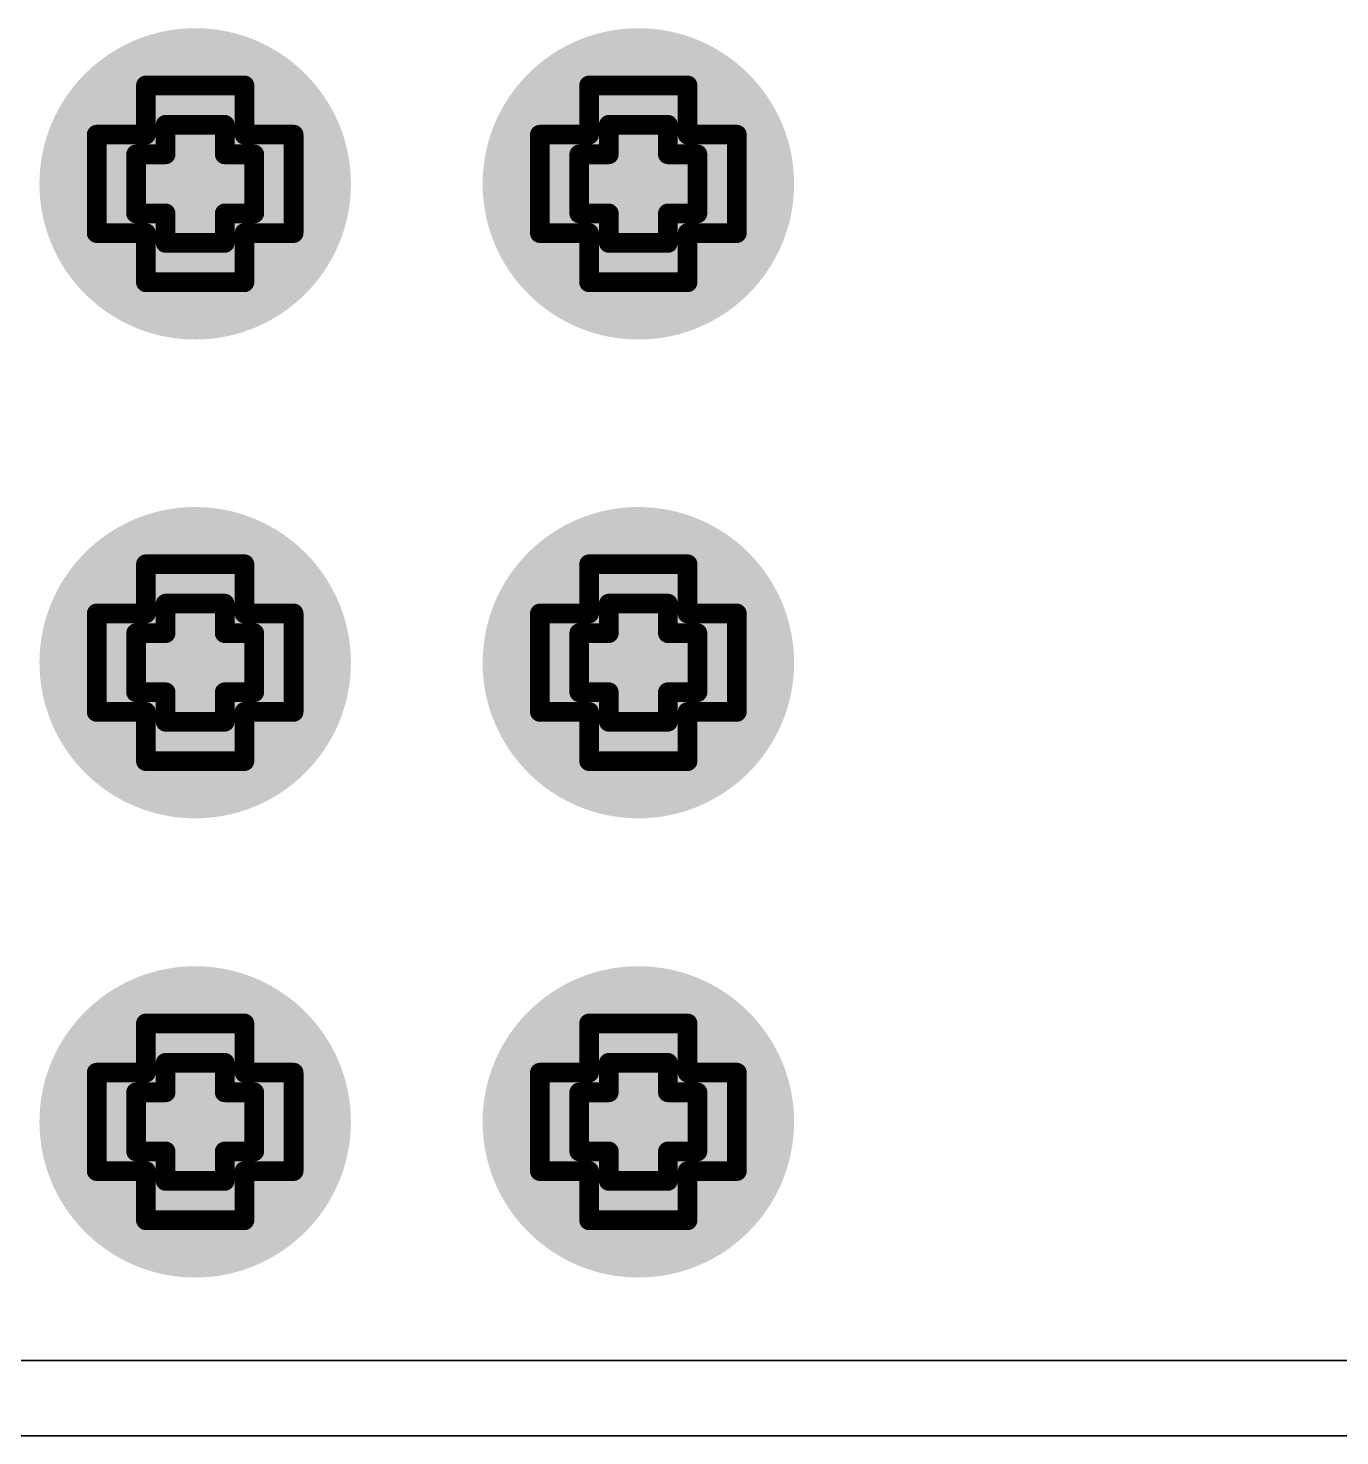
# Model space of a CAD drawing. Header units: inches. Extents: x -3 to 5259, y -3 to 5282.
# Drawn here: x 133.884 to 137.267, y 93.932 to 97.564 of the extents above; entities that cross this region are included whole.
import ezdxf

# ---------------------------------------------------------------- set-up
doc = ezdxf.new("R2010")
doc.units = ezdxf.units.IN
for name, color, linetype in [('Bottom Layer', 5, 'Continuous'), ('Bottom Solder', 6, 'Continuous'), ('Drill Drawing', 1, 'Continuous'), ('Layer 1', 16, 'Continuous'), ('Layer 2', 76, 'Continuous'), ('Top Layer', 1, 'Continuous'), ('Top Solder', 216, 'Continuous'), ('Via Holes', 16, 'Continuous')]:
    doc.layers.add(name, color=color, linetype=linetype)

msp = doc.modelspace()

# ---------------------------------------------------------------- hatches: boundary and pattern name
at = {"layer": 'Bottom Layer'}
h = msp.add_hatch(color=5, dxfattribs=at)
edge = h.paths.add_edge_path()
edge.add_arc((134.3152, 97.1621), 0.3, 0, 360)
h = msp.add_hatch(color=5, dxfattribs=at)
edge = h.paths.add_edge_path()
edge.add_arc((135.4582, 97.1621), 0.3, 0, 360)
h = msp.add_hatch(color=5, dxfattribs=at)
edge = h.paths.add_edge_path()
edge.add_arc((134.3152, 95.9267), 0.3, 0, 360)
h = msp.add_hatch(color=5, dxfattribs=at)
edge = h.paths.add_edge_path()
edge.add_arc((135.4582, 95.9267), 0.3, 0, 360)
h = msp.add_hatch(color=5, dxfattribs=at)
edge = h.paths.add_edge_path()
edge.add_arc((134.3152, 94.742), 0.3, 0, 360)
h = msp.add_hatch(color=5, dxfattribs=at)
edge = h.paths.add_edge_path()
edge.add_arc((135.4582, 94.742), 0.3, 0, 360)
at = {"layer": 'Bottom Solder'}
h = msp.add_hatch(color=6, dxfattribs=at)
edge = h.paths.add_edge_path()
edge.add_arc((134.3152, 97.1621), 0.4016, 0, 360)
h = msp.add_hatch(color=6, dxfattribs=at)
edge = h.paths.add_edge_path()
edge.add_arc((135.4582, 97.1621), 0.4016, 0, 360)
h = msp.add_hatch(color=6, dxfattribs=at)
edge = h.paths.add_edge_path()
edge.add_arc((134.3152, 95.9267), 0.4016, 0, 360)
h = msp.add_hatch(color=6, dxfattribs=at)
edge = h.paths.add_edge_path()
edge.add_arc((135.4582, 95.9267), 0.4016, 0, 360)
h = msp.add_hatch(color=6, dxfattribs=at)
edge = h.paths.add_edge_path()
edge.add_arc((134.3152, 94.742), 0.4016, 0, 360)
h = msp.add_hatch(color=6, dxfattribs=at)
edge = h.paths.add_edge_path()
edge.add_arc((135.4582, 94.742), 0.4016, 0, 360)
at = {"layer": 'Layer 1'}
h = msp.add_hatch(color=16, dxfattribs=at)
edge = h.paths.add_edge_path()
edge.add_arc((134.3152, 97.1621), 0.3, 0, 360)
h = msp.add_hatch(color=16, dxfattribs=at)
edge = h.paths.add_edge_path()
edge.add_arc((135.4582, 97.1621), 0.3, 0, 360)
h = msp.add_hatch(color=16, dxfattribs=at)
edge = h.paths.add_edge_path()
edge.add_arc((134.3152, 95.9267), 0.3, 0, 360)
h = msp.add_hatch(color=16, dxfattribs=at)
edge = h.paths.add_edge_path()
edge.add_arc((135.4582, 95.9267), 0.3, 0, 360)
h = msp.add_hatch(color=16, dxfattribs=at)
edge = h.paths.add_edge_path()
edge.add_arc((134.3152, 94.742), 0.3, 0, 360)
h = msp.add_hatch(color=16, dxfattribs=at)
edge = h.paths.add_edge_path()
edge.add_arc((135.4582, 94.742), 0.3, 0, 360)
at = {"layer": 'Layer 2'}
h = msp.add_hatch(color=76, dxfattribs=at)
edge = h.paths.add_edge_path()
edge.add_arc((134.3152, 97.1621), 0.3, 0, 360)
h = msp.add_hatch(color=76, dxfattribs=at)
edge = h.paths.add_edge_path()
edge.add_arc((135.4582, 97.1621), 0.3, 0, 360)
h = msp.add_hatch(color=76, dxfattribs=at)
edge = h.paths.add_edge_path()
edge.add_arc((134.3152, 95.9267), 0.3, 0, 360)
h = msp.add_hatch(color=76, dxfattribs=at)
edge = h.paths.add_edge_path()
edge.add_arc((135.4582, 95.9267), 0.3, 0, 360)
h = msp.add_hatch(color=76, dxfattribs=at)
edge = h.paths.add_edge_path()
edge.add_arc((134.3152, 94.742), 0.3, 0, 360)
h = msp.add_hatch(color=76, dxfattribs=at)
edge = h.paths.add_edge_path()
edge.add_arc((135.4582, 94.742), 0.3, 0, 360)
at = {"layer": 'Top Layer'}
h = msp.add_hatch(color=1, dxfattribs=at)
edge = h.paths.add_edge_path()
edge.add_arc((134.3152, 97.1621), 0.3, 0, 360)
h = msp.add_hatch(color=1, dxfattribs=at)
edge = h.paths.add_edge_path()
edge.add_arc((135.4582, 97.1621), 0.3, 0, 360)
h = msp.add_hatch(color=1, dxfattribs=at)
edge = h.paths.add_edge_path()
edge.add_arc((134.3152, 95.9267), 0.3, 0, 360)
h = msp.add_hatch(color=1, dxfattribs=at)
edge = h.paths.add_edge_path()
edge.add_arc((135.4582, 95.9267), 0.3, 0, 360)
h = msp.add_hatch(color=1, dxfattribs=at)
edge = h.paths.add_edge_path()
edge.add_arc((134.3152, 94.742), 0.3, 0, 360)
h = msp.add_hatch(color=1, dxfattribs=at)
edge = h.paths.add_edge_path()
edge.add_arc((135.4582, 94.742), 0.3, 0, 360)
at = {"layer": 'Top Solder'}
h = msp.add_hatch(color=216, dxfattribs=at)
edge = h.paths.add_edge_path()
edge.add_arc((134.3152, 97.1621), 0.4016, 0, 360)
h = msp.add_hatch(color=216, dxfattribs=at)
edge = h.paths.add_edge_path()
edge.add_arc((135.4582, 97.1621), 0.4016, 0, 360)
h = msp.add_hatch(color=216, dxfattribs=at)
edge = h.paths.add_edge_path()
edge.add_arc((134.3152, 95.9267), 0.4016, 0, 360)
h = msp.add_hatch(color=216, dxfattribs=at)
edge = h.paths.add_edge_path()
edge.add_arc((135.4582, 95.9267), 0.4016, 0, 360)
h = msp.add_hatch(color=216, dxfattribs=at)
edge = h.paths.add_edge_path()
edge.add_arc((134.3152, 94.742), 0.4016, 0, 360)
h = msp.add_hatch(color=216, dxfattribs=at)
edge = h.paths.add_edge_path()
edge.add_arc((135.4582, 94.742), 0.4016, 0, 360)
at = {"layer": 'Via Holes'}
h = msp.add_hatch(color=7, dxfattribs=at)
edge = h.paths.add_edge_path()
edge.add_arc((134.3152, 97.1621), 0.15, 0, 360)
h = msp.add_hatch(color=7, dxfattribs=at)
edge = h.paths.add_edge_path()
edge.add_arc((135.4582, 97.1621), 0.15, 0, 360)
h = msp.add_hatch(color=7, dxfattribs=at)
edge = h.paths.add_edge_path()
edge.add_arc((134.3152, 95.9267), 0.15, 0, 360)
h = msp.add_hatch(color=7, dxfattribs=at)
edge = h.paths.add_edge_path()
edge.add_arc((135.4582, 95.9267), 0.15, 0, 360)
h = msp.add_hatch(color=7, dxfattribs=at)
edge = h.paths.add_edge_path()
edge.add_arc((134.3152, 94.742), 0.15, 0, 360)
h = msp.add_hatch(color=7, dxfattribs=at)
edge = h.paths.add_edge_path()
edge.add_arc((135.4582, 94.742), 0.15, 0, 360)

# ---------------------------------------------------------------- linework, layer by layer
at = {"layer": 'Bottom Layer'}
for p, q in [((137.3499, 94.1266), (128.3669, 94.1266)), ((128.3669, 94.1266), (137.3499, 94.1266)), ((128.3669, 94.1266), (137.3499, 94.1266))]:
    msp.add_line(p, q, dxfattribs=at)
at = {"layer": 'Drill Drawing'}
for points in [[(134.1882, 97.2891, 0.0508, 0.0508, 0), (134.1882, 97.4161, 0.0508, 0.0508, 0)], [(134.1882, 97.4161, 0.0508, 0.0508, 0), (134.4422, 97.4161, 0.0508, 0.0508, 0)], [(134.4422, 97.2891, 0.0508, 0.0508, 0), (134.4422, 97.4161, 0.0508, 0.0508, 0)], [(135.3312, 97.2891, 0.0508, 0.0508, 0), (135.3312, 97.4161, 0.0508, 0.0508, 0)], [(135.3312, 97.4161, 0.0508, 0.0508, 0), (135.5852, 97.4161, 0.0508, 0.0508, 0)], [(135.5852, 97.2891, 0.0508, 0.0508, 0), (135.5852, 97.4161, 0.0508, 0.0508, 0)], [(134.239, 97.2383, 0.0508, 0.0508, 0), (134.239, 97.3145, 0.0508, 0.0508, 0)], [(134.239, 97.3145, 0.0508, 0.0508, 0), (134.3914, 97.3145, 0.0508, 0.0508, 0)], [(134.3914, 97.2383, 0.0508, 0.0508, 0), (134.3914, 97.3145, 0.0508, 0.0508, 0)], [(135.382, 97.2383, 0.0508, 0.0508, 0), (135.382, 97.3145, 0.0508, 0.0508, 0)], [(135.382, 97.3145, 0.0508, 0.0508, 0), (135.5344, 97.3145, 0.0508, 0.0508, 0)], [(135.5344, 97.2383, 0.0508, 0.0508, 0), (135.5344, 97.3145, 0.0508, 0.0508, 0)], [(134.0612, 97.0351, 0.0508, 0.0508, 0), (134.0612, 97.2891, 0.0508, 0.0508, 0)], [(134.0612, 97.2891, 0.0508, 0.0508, 0), (134.1882, 97.2891, 0.0508, 0.0508, 0)], [(134.4422, 97.2891, 0.0508, 0.0508, 0), (134.5692, 97.2891, 0.0508, 0.0508, 0)], [(134.5692, 97.0351, 0.0508, 0.0508, 0), (134.5692, 97.2891, 0.0508, 0.0508, 0)], [(135.2042, 97.0351, 0.0508, 0.0508, 0), (135.2042, 97.2891, 0.0508, 0.0508, 0)], [(135.2042, 97.2891, 0.0508, 0.0508, 0), (135.3312, 97.2891, 0.0508, 0.0508, 0)], [(135.5852, 97.2891, 0.0508, 0.0508, 0), (135.7122, 97.2891, 0.0508, 0.0508, 0)], [(135.7122, 97.0351, 0.0508, 0.0508, 0), (135.7122, 97.2891, 0.0508, 0.0508, 0)], [(134.1628, 97.0859, 0.0508, 0.0508, 0), (134.1628, 97.2383, 0.0508, 0.0508, 0)], [(134.1628, 97.2383, 0.0508, 0.0508, 0), (134.239, 97.2383, 0.0508, 0.0508, 0)], [(134.3914, 97.2383, 0.0508, 0.0508, 0), (134.4676, 97.2383, 0.0508, 0.0508, 0)], [(134.4676, 97.0859, 0.0508, 0.0508, 0), (134.4676, 97.2383, 0.0508, 0.0508, 0)], [(135.3058, 97.0859, 0.0508, 0.0508, 0), (135.3058, 97.2383, 0.0508, 0.0508, 0)], [(135.3058, 97.2383, 0.0508, 0.0508, 0), (135.382, 97.2383, 0.0508, 0.0508, 0)], [(135.5344, 97.2383, 0.0508, 0.0508, 0), (135.6106, 97.2383, 0.0508, 0.0508, 0)], [(135.6106, 97.0859, 0.0508, 0.0508, 0), (135.6106, 97.2383, 0.0508, 0.0508, 0)], [(134.1628, 97.0859, 0.0508, 0.0508, 0), (134.239, 97.0859, 0.0508, 0.0508, 0)], [(134.239, 97.0097, 0.0508, 0.0508, 0), (134.239, 97.0859, 0.0508, 0.0508, 0)], [(134.3914, 97.0859, 0.0508, 0.0508, 0), (134.4676, 97.0859, 0.0508, 0.0508, 0)], [(134.3914, 97.0097, 0.0508, 0.0508, 0), (134.3914, 97.0859, 0.0508, 0.0508, 0)], [(135.3058, 97.0859, 0.0508, 0.0508, 0), (135.382, 97.0859, 0.0508, 0.0508, 0)], [(135.382, 97.0097, 0.0508, 0.0508, 0), (135.382, 97.0859, 0.0508, 0.0508, 0)], [(135.5344, 97.0859, 0.0508, 0.0508, 0), (135.6106, 97.0859, 0.0508, 0.0508, 0)], [(135.5344, 97.0097, 0.0508, 0.0508, 0), (135.5344, 97.0859, 0.0508, 0.0508, 0)], [(134.0612, 97.0351, 0.0508, 0.0508, 0), (134.1882, 97.0351, 0.0508, 0.0508, 0)], [(134.1882, 96.9081, 0.0508, 0.0508, 0), (134.1882, 97.0351, 0.0508, 0.0508, 0)], [(134.4422, 97.0351, 0.0508, 0.0508, 0), (134.5692, 97.0351, 0.0508, 0.0508, 0)], [(134.4422, 96.9081, 0.0508, 0.0508, 0), (134.4422, 97.0351, 0.0508, 0.0508, 0)], [(135.2042, 97.0351, 0.0508, 0.0508, 0), (135.3312, 97.0351, 0.0508, 0.0508, 0)], [(135.3312, 96.9081, 0.0508, 0.0508, 0), (135.3312, 97.0351, 0.0508, 0.0508, 0)], [(135.5852, 97.0351, 0.0508, 0.0508, 0), (135.7122, 97.0351, 0.0508, 0.0508, 0)], [(135.5852, 96.9081, 0.0508, 0.0508, 0), (135.5852, 97.0351, 0.0508, 0.0508, 0)], [(134.239, 97.0097, 0.0508, 0.0508, 0), (134.3914, 97.0097, 0.0508, 0.0508, 0)], [(135.382, 97.0097, 0.0508, 0.0508, 0), (135.5344, 97.0097, 0.0508, 0.0508, 0)], [(134.1882, 96.9081, 0.0508, 0.0508, 0), (134.4422, 96.9081, 0.0508, 0.0508, 0)], [(135.3312, 96.9081, 0.0508, 0.0508, 0), (135.5852, 96.9081, 0.0508, 0.0508, 0)], [(134.1882, 96.0537, 0.0508, 0.0508, 0), (134.1882, 96.1807, 0.0508, 0.0508, 0)], [(134.1882, 96.1807, 0.0508, 0.0508, 0), (134.4422, 96.1807, 0.0508, 0.0508, 0)], [(134.4422, 96.0537, 0.0508, 0.0508, 0), (134.4422, 96.1807, 0.0508, 0.0508, 0)], [(135.3312, 96.0537, 0.0508, 0.0508, 0), (135.3312, 96.1807, 0.0508, 0.0508, 0)], [(135.3312, 96.1807, 0.0508, 0.0508, 0), (135.5852, 96.1807, 0.0508, 0.0508, 0)], [(135.5852, 96.0537, 0.0508, 0.0508, 0), (135.5852, 96.1807, 0.0508, 0.0508, 0)], [(134.239, 96.0029, 0.0508, 0.0508, 0), (134.239, 96.0791, 0.0508, 0.0508, 0)], [(134.239, 96.0791, 0.0508, 0.0508, 0), (134.3914, 96.0791, 0.0508, 0.0508, 0)], [(134.3914, 96.0029, 0.0508, 0.0508, 0), (134.3914, 96.0791, 0.0508, 0.0508, 0)], [(135.382, 96.0029, 0.0508, 0.0508, 0), (135.382, 96.0791, 0.0508, 0.0508, 0)], [(135.382, 96.0791, 0.0508, 0.0508, 0), (135.5344, 96.0791, 0.0508, 0.0508, 0)], [(135.5344, 96.0029, 0.0508, 0.0508, 0), (135.5344, 96.0791, 0.0508, 0.0508, 0)], [(134.0612, 95.7997, 0.0508, 0.0508, 0), (134.0612, 96.0537, 0.0508, 0.0508, 0)], [(134.0612, 96.0537, 0.0508, 0.0508, 0), (134.1882, 96.0537, 0.0508, 0.0508, 0)], [(134.4422, 96.0537, 0.0508, 0.0508, 0), (134.5692, 96.0537, 0.0508, 0.0508, 0)], [(134.5692, 95.7997, 0.0508, 0.0508, 0), (134.5692, 96.0537, 0.0508, 0.0508, 0)], [(135.2042, 95.7997, 0.0508, 0.0508, 0), (135.2042, 96.0537, 0.0508, 0.0508, 0)], [(135.2042, 96.0537, 0.0508, 0.0508, 0), (135.3312, 96.0537, 0.0508, 0.0508, 0)], [(135.5852, 96.0537, 0.0508, 0.0508, 0), (135.7122, 96.0537, 0.0508, 0.0508, 0)], [(135.7122, 95.7997, 0.0508, 0.0508, 0), (135.7122, 96.0537, 0.0508, 0.0508, 0)], [(134.1628, 95.8505, 0.0508, 0.0508, 0), (134.1628, 96.0029, 0.0508, 0.0508, 0)], [(134.1628, 96.0029, 0.0508, 0.0508, 0), (134.239, 96.0029, 0.0508, 0.0508, 0)], [(134.3914, 96.0029, 0.0508, 0.0508, 0), (134.4676, 96.0029, 0.0508, 0.0508, 0)], [(134.4676, 95.8505, 0.0508, 0.0508, 0), (134.4676, 96.0029, 0.0508, 0.0508, 0)], [(135.3058, 95.8505, 0.0508, 0.0508, 0), (135.3058, 96.0029, 0.0508, 0.0508, 0)], [(135.3058, 96.0029, 0.0508, 0.0508, 0), (135.382, 96.0029, 0.0508, 0.0508, 0)], [(135.5344, 96.0029, 0.0508, 0.0508, 0), (135.6106, 96.0029, 0.0508, 0.0508, 0)], [(135.6106, 95.8505, 0.0508, 0.0508, 0), (135.6106, 96.0029, 0.0508, 0.0508, 0)], [(134.1628, 95.8505, 0.0508, 0.0508, 0), (134.239, 95.8505, 0.0508, 0.0508, 0)], [(134.239, 95.7743, 0.0508, 0.0508, 0), (134.239, 95.8505, 0.0508, 0.0508, 0)], [(134.3914, 95.8505, 0.0508, 0.0508, 0), (134.4676, 95.8505, 0.0508, 0.0508, 0)], [(134.3914, 95.7743, 0.0508, 0.0508, 0), (134.3914, 95.8505, 0.0508, 0.0508, 0)], [(135.3058, 95.8505, 0.0508, 0.0508, 0), (135.382, 95.8505, 0.0508, 0.0508, 0)], [(135.382, 95.7743, 0.0508, 0.0508, 0), (135.382, 95.8505, 0.0508, 0.0508, 0)], [(135.5344, 95.8505, 0.0508, 0.0508, 0), (135.6106, 95.8505, 0.0508, 0.0508, 0)], [(135.5344, 95.7743, 0.0508, 0.0508, 0), (135.5344, 95.8505, 0.0508, 0.0508, 0)], [(134.0612, 95.7997, 0.0508, 0.0508, 0), (134.1882, 95.7997, 0.0508, 0.0508, 0)], [(134.1882, 95.6727, 0.0508, 0.0508, 0), (134.1882, 95.7997, 0.0508, 0.0508, 0)], [(134.4422, 95.7997, 0.0508, 0.0508, 0), (134.5692, 95.7997, 0.0508, 0.0508, 0)], [(134.4422, 95.6727, 0.0508, 0.0508, 0), (134.4422, 95.7997, 0.0508, 0.0508, 0)], [(135.2042, 95.7997, 0.0508, 0.0508, 0), (135.3312, 95.7997, 0.0508, 0.0508, 0)], [(135.3312, 95.6727, 0.0508, 0.0508, 0), (135.3312, 95.7997, 0.0508, 0.0508, 0)], [(135.5852, 95.7997, 0.0508, 0.0508, 0), (135.7122, 95.7997, 0.0508, 0.0508, 0)], [(135.5852, 95.6727, 0.0508, 0.0508, 0), (135.5852, 95.7997, 0.0508, 0.0508, 0)], [(134.239, 95.7743, 0.0508, 0.0508, 0), (134.3914, 95.7743, 0.0508, 0.0508, 0)], [(135.382, 95.7743, 0.0508, 0.0508, 0), (135.5344, 95.7743, 0.0508, 0.0508, 0)], [(134.1882, 95.6727, 0.0508, 0.0508, 0), (134.4422, 95.6727, 0.0508, 0.0508, 0)], [(135.3312, 95.6727, 0.0508, 0.0508, 0), (135.5852, 95.6727, 0.0508, 0.0508, 0)], [(134.1882, 94.869, 0.0508, 0.0508, 0), (134.1882, 94.996, 0.0508, 0.0508, 0)], [(134.1882, 94.996, 0.0508, 0.0508, 0), (134.4422, 94.996, 0.0508, 0.0508, 0)], [(134.4422, 94.869, 0.0508, 0.0508, 0), (134.4422, 94.996, 0.0508, 0.0508, 0)], [(135.3312, 94.869, 0.0508, 0.0508, 0), (135.3312, 94.996, 0.0508, 0.0508, 0)], [(135.3312, 94.996, 0.0508, 0.0508, 0), (135.5852, 94.996, 0.0508, 0.0508, 0)], [(135.5852, 94.869, 0.0508, 0.0508, 0), (135.5852, 94.996, 0.0508, 0.0508, 0)], [(134.239, 94.8182, 0.0508, 0.0508, 0), (134.239, 94.8944, 0.0508, 0.0508, 0)], [(134.239, 94.8944, 0.0508, 0.0508, 0), (134.3914, 94.8944, 0.0508, 0.0508, 0)], [(134.3914, 94.8182, 0.0508, 0.0508, 0), (134.3914, 94.8944, 0.0508, 0.0508, 0)], [(135.382, 94.8182, 0.0508, 0.0508, 0), (135.382, 94.8944, 0.0508, 0.0508, 0)], [(135.382, 94.8944, 0.0508, 0.0508, 0), (135.5344, 94.8944, 0.0508, 0.0508, 0)], [(135.5344, 94.8182, 0.0508, 0.0508, 0), (135.5344, 94.8944, 0.0508, 0.0508, 0)], [(134.0612, 94.615, 0.0508, 0.0508, 0), (134.0612, 94.869, 0.0508, 0.0508, 0)], [(134.0612, 94.869, 0.0508, 0.0508, 0), (134.1882, 94.869, 0.0508, 0.0508, 0)], [(134.4422, 94.869, 0.0508, 0.0508, 0), (134.5692, 94.869, 0.0508, 0.0508, 0)], [(134.5692, 94.615, 0.0508, 0.0508, 0), (134.5692, 94.869, 0.0508, 0.0508, 0)], [(135.2042, 94.615, 0.0508, 0.0508, 0), (135.2042, 94.869, 0.0508, 0.0508, 0)], [(135.2042, 94.869, 0.0508, 0.0508, 0), (135.3312, 94.869, 0.0508, 0.0508, 0)], [(135.5852, 94.869, 0.0508, 0.0508, 0), (135.7122, 94.869, 0.0508, 0.0508, 0)], [(135.7122, 94.615, 0.0508, 0.0508, 0), (135.7122, 94.869, 0.0508, 0.0508, 0)], [(134.1628, 94.6658, 0.0508, 0.0508, 0), (134.1628, 94.8182, 0.0508, 0.0508, 0)], [(134.1628, 94.8182, 0.0508, 0.0508, 0), (134.239, 94.8182, 0.0508, 0.0508, 0)], [(134.3914, 94.8182, 0.0508, 0.0508, 0), (134.4676, 94.8182, 0.0508, 0.0508, 0)], [(134.4676, 94.6658, 0.0508, 0.0508, 0), (134.4676, 94.8182, 0.0508, 0.0508, 0)], [(135.3058, 94.6658, 0.0508, 0.0508, 0), (135.3058, 94.8182, 0.0508, 0.0508, 0)], [(135.3058, 94.8182, 0.0508, 0.0508, 0), (135.382, 94.8182, 0.0508, 0.0508, 0)], [(135.5344, 94.8182, 0.0508, 0.0508, 0), (135.6106, 94.8182, 0.0508, 0.0508, 0)], [(135.6106, 94.6658, 0.0508, 0.0508, 0), (135.6106, 94.8182, 0.0508, 0.0508, 0)], [(134.1628, 94.6658, 0.0508, 0.0508, 0), (134.239, 94.6658, 0.0508, 0.0508, 0)], [(134.239, 94.5896, 0.0508, 0.0508, 0), (134.239, 94.6658, 0.0508, 0.0508, 0)], [(134.3914, 94.6658, 0.0508, 0.0508, 0), (134.4676, 94.6658, 0.0508, 0.0508, 0)], [(134.3914, 94.5896, 0.0508, 0.0508, 0), (134.3914, 94.6658, 0.0508, 0.0508, 0)], [(135.3058, 94.6658, 0.0508, 0.0508, 0), (135.382, 94.6658, 0.0508, 0.0508, 0)], [(135.382, 94.5896, 0.0508, 0.0508, 0), (135.382, 94.6658, 0.0508, 0.0508, 0)], [(135.5344, 94.6658, 0.0508, 0.0508, 0), (135.6106, 94.6658, 0.0508, 0.0508, 0)], [(135.5344, 94.5896, 0.0508, 0.0508, 0), (135.5344, 94.6658, 0.0508, 0.0508, 0)], [(134.0612, 94.615, 0.0508, 0.0508, 0), (134.1882, 94.615, 0.0508, 0.0508, 0)], [(134.1882, 94.488, 0.0508, 0.0508, 0), (134.1882, 94.615, 0.0508, 0.0508, 0)], [(134.239, 94.5896, 0.0508, 0.0508, 0), (134.3914, 94.5896, 0.0508, 0.0508, 0)], [(134.4422, 94.615, 0.0508, 0.0508, 0), (134.5692, 94.615, 0.0508, 0.0508, 0)], [(134.4422, 94.488, 0.0508, 0.0508, 0), (134.4422, 94.615, 0.0508, 0.0508, 0)], [(135.2042, 94.615, 0.0508, 0.0508, 0), (135.3312, 94.615, 0.0508, 0.0508, 0)], [(135.3312, 94.488, 0.0508, 0.0508, 0), (135.3312, 94.615, 0.0508, 0.0508, 0)], [(135.382, 94.5896, 0.0508, 0.0508, 0), (135.5344, 94.5896, 0.0508, 0.0508, 0)], [(135.5852, 94.615, 0.0508, 0.0508, 0), (135.7122, 94.615, 0.0508, 0.0508, 0)], [(135.5852, 94.488, 0.0508, 0.0508, 0), (135.5852, 94.615, 0.0508, 0.0508, 0)], [(134.1882, 94.488, 0.0508, 0.0508, 0), (134.4422, 94.488, 0.0508, 0.0508, 0)], [(135.3312, 94.488, 0.0508, 0.0508, 0), (135.5852, 94.488, 0.0508, 0.0508, 0)]]:
    msp.add_lwpolyline(points, format="xyseb", dxfattribs=at)
for points in [[(134.1755, 97.4161, 0.0254, 0.0254, 1), (134.2009, 97.4161, 0.0254, 0.0254, 1)], [(134.1755, 97.4161, 0.0254, 0.0254, 1), (134.2009, 97.4161, 0.0254, 0.0254, 1)], [(134.4295, 97.4161, 0.0254, 0.0254, 1), (134.4549, 97.4161, 0.0254, 0.0254, 1)], [(134.4295, 97.4161, 0.0254, 0.0254, 1), (134.4549, 97.4161, 0.0254, 0.0254, 1)], [(135.3185, 97.4161, 0.0254, 0.0254, 1), (135.3439, 97.4161, 0.0254, 0.0254, 1)], [(135.3185, 97.4161, 0.0254, 0.0254, 1), (135.3439, 97.4161, 0.0254, 0.0254, 1)], [(135.5725, 97.4161, 0.0254, 0.0254, 1), (135.5979, 97.4161, 0.0254, 0.0254, 1)], [(135.5725, 97.4161, 0.0254, 0.0254, 1), (135.5979, 97.4161, 0.0254, 0.0254, 1)], [(134.2263, 97.3145, 0.0254, 0.0254, 1), (134.2517, 97.3145, 0.0254, 0.0254, 1)], [(134.2263, 97.3145, 0.0254, 0.0254, 1), (134.2517, 97.3145, 0.0254, 0.0254, 1)], [(134.3787, 97.3145, 0.0254, 0.0254, 1), (134.4041, 97.3145, 0.0254, 0.0254, 1)], [(134.3787, 97.3145, 0.0254, 0.0254, 1), (134.4041, 97.3145, 0.0254, 0.0254, 1)], [(135.3693, 97.3145, 0.0254, 0.0254, 1), (135.3947, 97.3145, 0.0254, 0.0254, 1)], [(135.3693, 97.3145, 0.0254, 0.0254, 1), (135.3947, 97.3145, 0.0254, 0.0254, 1)], [(135.5217, 97.3145, 0.0254, 0.0254, 1), (135.5471, 97.3145, 0.0254, 0.0254, 1)], [(135.5217, 97.3145, 0.0254, 0.0254, 1), (135.5471, 97.3145, 0.0254, 0.0254, 1)], [(134.0485, 97.2891, 0.0254, 0.0254, 1), (134.0739, 97.2891, 0.0254, 0.0254, 1)], [(134.0485, 97.2891, 0.0254, 0.0254, 1), (134.0739, 97.2891, 0.0254, 0.0254, 1)], [(134.1755, 97.2891, 0.0254, 0.0254, 1), (134.2009, 97.2891, 0.0254, 0.0254, 1)], [(134.1755, 97.2891, 0.0254, 0.0254, 1), (134.2009, 97.2891, 0.0254, 0.0254, 1)], [(134.4295, 97.2891, 0.0254, 0.0254, 1), (134.4549, 97.2891, 0.0254, 0.0254, 1)], [(134.4295, 97.2891, 0.0254, 0.0254, 1), (134.4549, 97.2891, 0.0254, 0.0254, 1)], [(134.5565, 97.2891, 0.0254, 0.0254, 1), (134.5819, 97.2891, 0.0254, 0.0254, 1)], [(134.5565, 97.2891, 0.0254, 0.0254, 1), (134.5819, 97.2891, 0.0254, 0.0254, 1)], [(135.1915, 97.2891, 0.0254, 0.0254, 1), (135.2169, 97.2891, 0.0254, 0.0254, 1)], [(135.1915, 97.2891, 0.0254, 0.0254, 1), (135.2169, 97.2891, 0.0254, 0.0254, 1)], [(135.3185, 97.2891, 0.0254, 0.0254, 1), (135.3439, 97.2891, 0.0254, 0.0254, 1)], [(135.3185, 97.2891, 0.0254, 0.0254, 1), (135.3439, 97.2891, 0.0254, 0.0254, 1)], [(135.5725, 97.2891, 0.0254, 0.0254, 1), (135.5979, 97.2891, 0.0254, 0.0254, 1)], [(135.5725, 97.2891, 0.0254, 0.0254, 1), (135.5979, 97.2891, 0.0254, 0.0254, 1)], [(135.6995, 97.2891, 0.0254, 0.0254, 1), (135.7249, 97.2891, 0.0254, 0.0254, 1)], [(135.6995, 97.2891, 0.0254, 0.0254, 1), (135.7249, 97.2891, 0.0254, 0.0254, 1)], [(134.1501, 97.2383, 0.0254, 0.0254, 1), (134.1755, 97.2383, 0.0254, 0.0254, 1)], [(134.1501, 97.2383, 0.0254, 0.0254, 1), (134.1755, 97.2383, 0.0254, 0.0254, 1)], [(134.2263, 97.2383, 0.0254, 0.0254, 1), (134.2517, 97.2383, 0.0254, 0.0254, 1)], [(134.2263, 97.2383, 0.0254, 0.0254, 1), (134.2517, 97.2383, 0.0254, 0.0254, 1)], [(134.3787, 97.2383, 0.0254, 0.0254, 1), (134.4041, 97.2383, 0.0254, 0.0254, 1)], [(134.3787, 97.2383, 0.0254, 0.0254, 1), (134.4041, 97.2383, 0.0254, 0.0254, 1)], [(134.4549, 97.2383, 0.0254, 0.0254, 1), (134.4803, 97.2383, 0.0254, 0.0254, 1)], [(134.4549, 97.2383, 0.0254, 0.0254, 1), (134.4803, 97.2383, 0.0254, 0.0254, 1)], [(135.2931, 97.2383, 0.0254, 0.0254, 1), (135.3185, 97.2383, 0.0254, 0.0254, 1)], [(135.2931, 97.2383, 0.0254, 0.0254, 1), (135.3185, 97.2383, 0.0254, 0.0254, 1)], [(135.3693, 97.2383, 0.0254, 0.0254, 1), (135.3947, 97.2383, 0.0254, 0.0254, 1)], [(135.3693, 97.2383, 0.0254, 0.0254, 1), (135.3947, 97.2383, 0.0254, 0.0254, 1)], [(135.5217, 97.2383, 0.0254, 0.0254, 1), (135.5471, 97.2383, 0.0254, 0.0254, 1)], [(135.5217, 97.2383, 0.0254, 0.0254, 1), (135.5471, 97.2383, 0.0254, 0.0254, 1)], [(135.5979, 97.2383, 0.0254, 0.0254, 1), (135.6233, 97.2383, 0.0254, 0.0254, 1)], [(135.5979, 97.2383, 0.0254, 0.0254, 1), (135.6233, 97.2383, 0.0254, 0.0254, 1)], [(134.1501, 97.0859, 0.0254, 0.0254, 1), (134.1755, 97.0859, 0.0254, 0.0254, 1)], [(134.1501, 97.0859, 0.0254, 0.0254, 1), (134.1755, 97.0859, 0.0254, 0.0254, 1)], [(134.2263, 97.0859, 0.0254, 0.0254, 1), (134.2517, 97.0859, 0.0254, 0.0254, 1)], [(134.2263, 97.0859, 0.0254, 0.0254, 1), (134.2517, 97.0859, 0.0254, 0.0254, 1)], [(134.3787, 97.0859, 0.0254, 0.0254, 1), (134.4041, 97.0859, 0.0254, 0.0254, 1)], [(134.3787, 97.0859, 0.0254, 0.0254, 1), (134.4041, 97.0859, 0.0254, 0.0254, 1)], [(134.4549, 97.0859, 0.0254, 0.0254, 1), (134.4803, 97.0859, 0.0254, 0.0254, 1)], [(134.4549, 97.0859, 0.0254, 0.0254, 1), (134.4803, 97.0859, 0.0254, 0.0254, 1)], [(135.2931, 97.0859, 0.0254, 0.0254, 1), (135.3185, 97.0859, 0.0254, 0.0254, 1)], [(135.2931, 97.0859, 0.0254, 0.0254, 1), (135.3185, 97.0859, 0.0254, 0.0254, 1)], [(135.3693, 97.0859, 0.0254, 0.0254, 1), (135.3947, 97.0859, 0.0254, 0.0254, 1)], [(135.3693, 97.0859, 0.0254, 0.0254, 1), (135.3947, 97.0859, 0.0254, 0.0254, 1)], [(135.5217, 97.0859, 0.0254, 0.0254, 1), (135.5471, 97.0859, 0.0254, 0.0254, 1)], [(135.5217, 97.0859, 0.0254, 0.0254, 1), (135.5471, 97.0859, 0.0254, 0.0254, 1)], [(135.5979, 97.0859, 0.0254, 0.0254, 1), (135.6233, 97.0859, 0.0254, 0.0254, 1)], [(135.5979, 97.0859, 0.0254, 0.0254, 1), (135.6233, 97.0859, 0.0254, 0.0254, 1)], [(134.0485, 97.0351, 0.0254, 0.0254, 1), (134.0739, 97.0351, 0.0254, 0.0254, 1)], [(134.0485, 97.0351, 0.0254, 0.0254, 1), (134.0739, 97.0351, 0.0254, 0.0254, 1)], [(134.1755, 97.0351, 0.0254, 0.0254, 1), (134.2009, 97.0351, 0.0254, 0.0254, 1)], [(134.1755, 97.0351, 0.0254, 0.0254, 1), (134.2009, 97.0351, 0.0254, 0.0254, 1)], [(134.4295, 97.0351, 0.0254, 0.0254, 1), (134.4549, 97.0351, 0.0254, 0.0254, 1)], [(134.4295, 97.0351, 0.0254, 0.0254, 1), (134.4549, 97.0351, 0.0254, 0.0254, 1)], [(134.5565, 97.0351, 0.0254, 0.0254, 1), (134.5819, 97.0351, 0.0254, 0.0254, 1)], [(134.5565, 97.0351, 0.0254, 0.0254, 1), (134.5819, 97.0351, 0.0254, 0.0254, 1)], [(135.1915, 97.0351, 0.0254, 0.0254, 1), (135.2169, 97.0351, 0.0254, 0.0254, 1)], [(135.1915, 97.0351, 0.0254, 0.0254, 1), (135.2169, 97.0351, 0.0254, 0.0254, 1)], [(135.3185, 97.0351, 0.0254, 0.0254, 1), (135.3439, 97.0351, 0.0254, 0.0254, 1)], [(135.3185, 97.0351, 0.0254, 0.0254, 1), (135.3439, 97.0351, 0.0254, 0.0254, 1)], [(135.5725, 97.0351, 0.0254, 0.0254, 1), (135.5979, 97.0351, 0.0254, 0.0254, 1)], [(135.5725, 97.0351, 0.0254, 0.0254, 1), (135.5979, 97.0351, 0.0254, 0.0254, 1)], [(135.6995, 97.0351, 0.0254, 0.0254, 1), (135.7249, 97.0351, 0.0254, 0.0254, 1)], [(135.6995, 97.0351, 0.0254, 0.0254, 1), (135.7249, 97.0351, 0.0254, 0.0254, 1)], [(134.2263, 97.0097, 0.0254, 0.0254, 1), (134.2517, 97.0097, 0.0254, 0.0254, 1)], [(134.2263, 97.0097, 0.0254, 0.0254, 1), (134.2517, 97.0097, 0.0254, 0.0254, 1)], [(134.3787, 97.0097, 0.0254, 0.0254, 1), (134.4041, 97.0097, 0.0254, 0.0254, 1)], [(134.3787, 97.0097, 0.0254, 0.0254, 1), (134.4041, 97.0097, 0.0254, 0.0254, 1)], [(135.3693, 97.0097, 0.0254, 0.0254, 1), (135.3947, 97.0097, 0.0254, 0.0254, 1)], [(135.3693, 97.0097, 0.0254, 0.0254, 1), (135.3947, 97.0097, 0.0254, 0.0254, 1)], [(135.5217, 97.0097, 0.0254, 0.0254, 1), (135.5471, 97.0097, 0.0254, 0.0254, 1)], [(135.5217, 97.0097, 0.0254, 0.0254, 1), (135.5471, 97.0097, 0.0254, 0.0254, 1)], [(134.1755, 96.9081, 0.0254, 0.0254, 1), (134.2009, 96.9081, 0.0254, 0.0254, 1)], [(134.1755, 96.9081, 0.0254, 0.0254, 1), (134.2009, 96.9081, 0.0254, 0.0254, 1)], [(134.4295, 96.9081, 0.0254, 0.0254, 1), (134.4549, 96.9081, 0.0254, 0.0254, 1)], [(134.4295, 96.9081, 0.0254, 0.0254, 1), (134.4549, 96.9081, 0.0254, 0.0254, 1)], [(135.3185, 96.9081, 0.0254, 0.0254, 1), (135.3439, 96.9081, 0.0254, 0.0254, 1)], [(135.3185, 96.9081, 0.0254, 0.0254, 1), (135.3439, 96.9081, 0.0254, 0.0254, 1)], [(135.5725, 96.9081, 0.0254, 0.0254, 1), (135.5979, 96.9081, 0.0254, 0.0254, 1)], [(135.5725, 96.9081, 0.0254, 0.0254, 1), (135.5979, 96.9081, 0.0254, 0.0254, 1)], [(134.1755, 96.1807, 0.0254, 0.0254, 1), (134.2009, 96.1807, 0.0254, 0.0254, 1)], [(134.1755, 96.1807, 0.0254, 0.0254, 1), (134.2009, 96.1807, 0.0254, 0.0254, 1)], [(134.4295, 96.1807, 0.0254, 0.0254, 1), (134.4549, 96.1807, 0.0254, 0.0254, 1)], [(134.4295, 96.1807, 0.0254, 0.0254, 1), (134.4549, 96.1807, 0.0254, 0.0254, 1)], [(135.3185, 96.1807, 0.0254, 0.0254, 1), (135.3439, 96.1807, 0.0254, 0.0254, 1)], [(135.3185, 96.1807, 0.0254, 0.0254, 1), (135.3439, 96.1807, 0.0254, 0.0254, 1)], [(135.5725, 96.1807, 0.0254, 0.0254, 1), (135.5979, 96.1807, 0.0254, 0.0254, 1)], [(135.5725, 96.1807, 0.0254, 0.0254, 1), (135.5979, 96.1807, 0.0254, 0.0254, 1)], [(134.2263, 96.0791, 0.0254, 0.0254, 1), (134.2517, 96.0791, 0.0254, 0.0254, 1)], [(134.2263, 96.0791, 0.0254, 0.0254, 1), (134.2517, 96.0791, 0.0254, 0.0254, 1)], [(134.3787, 96.0791, 0.0254, 0.0254, 1), (134.4041, 96.0791, 0.0254, 0.0254, 1)], [(134.3787, 96.0791, 0.0254, 0.0254, 1), (134.4041, 96.0791, 0.0254, 0.0254, 1)], [(135.3693, 96.0791, 0.0254, 0.0254, 1), (135.3947, 96.0791, 0.0254, 0.0254, 1)], [(135.3693, 96.0791, 0.0254, 0.0254, 1), (135.3947, 96.0791, 0.0254, 0.0254, 1)], [(135.5217, 96.0791, 0.0254, 0.0254, 1), (135.5471, 96.0791, 0.0254, 0.0254, 1)], [(135.5217, 96.0791, 0.0254, 0.0254, 1), (135.5471, 96.0791, 0.0254, 0.0254, 1)], [(134.0485, 96.0537, 0.0254, 0.0254, 1), (134.0739, 96.0537, 0.0254, 0.0254, 1)], [(134.0485, 96.0537, 0.0254, 0.0254, 1), (134.0739, 96.0537, 0.0254, 0.0254, 1)], [(134.1755, 96.0537, 0.0254, 0.0254, 1), (134.2009, 96.0537, 0.0254, 0.0254, 1)], [(134.1755, 96.0537, 0.0254, 0.0254, 1), (134.2009, 96.0537, 0.0254, 0.0254, 1)], [(134.4295, 96.0537, 0.0254, 0.0254, 1), (134.4549, 96.0537, 0.0254, 0.0254, 1)], [(134.4295, 96.0537, 0.0254, 0.0254, 1), (134.4549, 96.0537, 0.0254, 0.0254, 1)], [(134.5565, 96.0537, 0.0254, 0.0254, 1), (134.5819, 96.0537, 0.0254, 0.0254, 1)], [(134.5565, 96.0537, 0.0254, 0.0254, 1), (134.5819, 96.0537, 0.0254, 0.0254, 1)], [(135.1915, 96.0537, 0.0254, 0.0254, 1), (135.2169, 96.0537, 0.0254, 0.0254, 1)], [(135.1915, 96.0537, 0.0254, 0.0254, 1), (135.2169, 96.0537, 0.0254, 0.0254, 1)], [(135.3185, 96.0537, 0.0254, 0.0254, 1), (135.3439, 96.0537, 0.0254, 0.0254, 1)], [(135.3185, 96.0537, 0.0254, 0.0254, 1), (135.3439, 96.0537, 0.0254, 0.0254, 1)], [(135.5725, 96.0537, 0.0254, 0.0254, 1), (135.5979, 96.0537, 0.0254, 0.0254, 1)], [(135.5725, 96.0537, 0.0254, 0.0254, 1), (135.5979, 96.0537, 0.0254, 0.0254, 1)], [(135.6995, 96.0537, 0.0254, 0.0254, 1), (135.7249, 96.0537, 0.0254, 0.0254, 1)], [(135.6995, 96.0537, 0.0254, 0.0254, 1), (135.7249, 96.0537, 0.0254, 0.0254, 1)], [(134.1501, 96.0029, 0.0254, 0.0254, 1), (134.1755, 96.0029, 0.0254, 0.0254, 1)], [(134.1501, 96.0029, 0.0254, 0.0254, 1), (134.1755, 96.0029, 0.0254, 0.0254, 1)], [(134.2263, 96.0029, 0.0254, 0.0254, 1), (134.2517, 96.0029, 0.0254, 0.0254, 1)], [(134.2263, 96.0029, 0.0254, 0.0254, 1), (134.2517, 96.0029, 0.0254, 0.0254, 1)], [(134.3787, 96.0029, 0.0254, 0.0254, 1), (134.4041, 96.0029, 0.0254, 0.0254, 1)], [(134.3787, 96.0029, 0.0254, 0.0254, 1), (134.4041, 96.0029, 0.0254, 0.0254, 1)], [(134.4549, 96.0029, 0.0254, 0.0254, 1), (134.4803, 96.0029, 0.0254, 0.0254, 1)], [(134.4549, 96.0029, 0.0254, 0.0254, 1), (134.4803, 96.0029, 0.0254, 0.0254, 1)], [(135.2931, 96.0029, 0.0254, 0.0254, 1), (135.3185, 96.0029, 0.0254, 0.0254, 1)], [(135.2931, 96.0029, 0.0254, 0.0254, 1), (135.3185, 96.0029, 0.0254, 0.0254, 1)], [(135.3693, 96.0029, 0.0254, 0.0254, 1), (135.3947, 96.0029, 0.0254, 0.0254, 1)], [(135.3693, 96.0029, 0.0254, 0.0254, 1), (135.3947, 96.0029, 0.0254, 0.0254, 1)], [(135.5217, 96.0029, 0.0254, 0.0254, 1), (135.5471, 96.0029, 0.0254, 0.0254, 1)], [(135.5217, 96.0029, 0.0254, 0.0254, 1), (135.5471, 96.0029, 0.0254, 0.0254, 1)], [(135.5979, 96.0029, 0.0254, 0.0254, 1), (135.6233, 96.0029, 0.0254, 0.0254, 1)], [(135.5979, 96.0029, 0.0254, 0.0254, 1), (135.6233, 96.0029, 0.0254, 0.0254, 1)], [(134.1501, 95.8505, 0.0254, 0.0254, 1), (134.1755, 95.8505, 0.0254, 0.0254, 1)], [(134.1501, 95.8505, 0.0254, 0.0254, 1), (134.1755, 95.8505, 0.0254, 0.0254, 1)], [(134.2263, 95.8505, 0.0254, 0.0254, 1), (134.2517, 95.8505, 0.0254, 0.0254, 1)], [(134.2263, 95.8505, 0.0254, 0.0254, 1), (134.2517, 95.8505, 0.0254, 0.0254, 1)], [(134.3787, 95.8505, 0.0254, 0.0254, 1), (134.4041, 95.8505, 0.0254, 0.0254, 1)], [(134.3787, 95.8505, 0.0254, 0.0254, 1), (134.4041, 95.8505, 0.0254, 0.0254, 1)], [(134.4549, 95.8505, 0.0254, 0.0254, 1), (134.4803, 95.8505, 0.0254, 0.0254, 1)], [(134.4549, 95.8505, 0.0254, 0.0254, 1), (134.4803, 95.8505, 0.0254, 0.0254, 1)], [(135.2931, 95.8505, 0.0254, 0.0254, 1), (135.3185, 95.8505, 0.0254, 0.0254, 1)], [(135.2931, 95.8505, 0.0254, 0.0254, 1), (135.3185, 95.8505, 0.0254, 0.0254, 1)], [(135.3693, 95.8505, 0.0254, 0.0254, 1), (135.3947, 95.8505, 0.0254, 0.0254, 1)], [(135.3693, 95.8505, 0.0254, 0.0254, 1), (135.3947, 95.8505, 0.0254, 0.0254, 1)], [(135.5217, 95.8505, 0.0254, 0.0254, 1), (135.5471, 95.8505, 0.0254, 0.0254, 1)], [(135.5217, 95.8505, 0.0254, 0.0254, 1), (135.5471, 95.8505, 0.0254, 0.0254, 1)], [(135.5979, 95.8505, 0.0254, 0.0254, 1), (135.6233, 95.8505, 0.0254, 0.0254, 1)], [(135.5979, 95.8505, 0.0254, 0.0254, 1), (135.6233, 95.8505, 0.0254, 0.0254, 1)], [(134.0485, 95.7997, 0.0254, 0.0254, 1), (134.0739, 95.7997, 0.0254, 0.0254, 1)], [(134.0485, 95.7997, 0.0254, 0.0254, 1), (134.0739, 95.7997, 0.0254, 0.0254, 1)], [(134.1755, 95.7997, 0.0254, 0.0254, 1), (134.2009, 95.7997, 0.0254, 0.0254, 1)], [(134.1755, 95.7997, 0.0254, 0.0254, 1), (134.2009, 95.7997, 0.0254, 0.0254, 1)], [(134.4295, 95.7997, 0.0254, 0.0254, 1), (134.4549, 95.7997, 0.0254, 0.0254, 1)], [(134.4295, 95.7997, 0.0254, 0.0254, 1), (134.4549, 95.7997, 0.0254, 0.0254, 1)], [(134.5565, 95.7997, 0.0254, 0.0254, 1), (134.5819, 95.7997, 0.0254, 0.0254, 1)], [(134.5565, 95.7997, 0.0254, 0.0254, 1), (134.5819, 95.7997, 0.0254, 0.0254, 1)], [(135.1915, 95.7997, 0.0254, 0.0254, 1), (135.2169, 95.7997, 0.0254, 0.0254, 1)], [(135.1915, 95.7997, 0.0254, 0.0254, 1), (135.2169, 95.7997, 0.0254, 0.0254, 1)], [(135.3185, 95.7997, 0.0254, 0.0254, 1), (135.3439, 95.7997, 0.0254, 0.0254, 1)], [(135.3185, 95.7997, 0.0254, 0.0254, 1), (135.3439, 95.7997, 0.0254, 0.0254, 1)], [(135.5725, 95.7997, 0.0254, 0.0254, 1), (135.5979, 95.7997, 0.0254, 0.0254, 1)], [(135.5725, 95.7997, 0.0254, 0.0254, 1), (135.5979, 95.7997, 0.0254, 0.0254, 1)], [(135.6995, 95.7997, 0.0254, 0.0254, 1), (135.7249, 95.7997, 0.0254, 0.0254, 1)], [(135.6995, 95.7997, 0.0254, 0.0254, 1), (135.7249, 95.7997, 0.0254, 0.0254, 1)], [(134.2263, 95.7743, 0.0254, 0.0254, 1), (134.2517, 95.7743, 0.0254, 0.0254, 1)], [(134.2263, 95.7743, 0.0254, 0.0254, 1), (134.2517, 95.7743, 0.0254, 0.0254, 1)], [(134.3787, 95.7743, 0.0254, 0.0254, 1), (134.4041, 95.7743, 0.0254, 0.0254, 1)], [(134.3787, 95.7743, 0.0254, 0.0254, 1), (134.4041, 95.7743, 0.0254, 0.0254, 1)], [(135.3693, 95.7743, 0.0254, 0.0254, 1), (135.3947, 95.7743, 0.0254, 0.0254, 1)], [(135.3693, 95.7743, 0.0254, 0.0254, 1), (135.3947, 95.7743, 0.0254, 0.0254, 1)], [(135.5217, 95.7743, 0.0254, 0.0254, 1), (135.5471, 95.7743, 0.0254, 0.0254, 1)], [(135.5217, 95.7743, 0.0254, 0.0254, 1), (135.5471, 95.7743, 0.0254, 0.0254, 1)], [(134.1755, 95.6727, 0.0254, 0.0254, 1), (134.2009, 95.6727, 0.0254, 0.0254, 1)], [(134.1755, 95.6727, 0.0254, 0.0254, 1), (134.2009, 95.6727, 0.0254, 0.0254, 1)], [(134.4295, 95.6727, 0.0254, 0.0254, 1), (134.4549, 95.6727, 0.0254, 0.0254, 1)], [(134.4295, 95.6727, 0.0254, 0.0254, 1), (134.4549, 95.6727, 0.0254, 0.0254, 1)], [(135.3185, 95.6727, 0.0254, 0.0254, 1), (135.3439, 95.6727, 0.0254, 0.0254, 1)], [(135.3185, 95.6727, 0.0254, 0.0254, 1), (135.3439, 95.6727, 0.0254, 0.0254, 1)], [(135.5725, 95.6727, 0.0254, 0.0254, 1), (135.5979, 95.6727, 0.0254, 0.0254, 1)], [(135.5725, 95.6727, 0.0254, 0.0254, 1), (135.5979, 95.6727, 0.0254, 0.0254, 1)], [(134.1755, 94.996, 0.0254, 0.0254, 1), (134.2009, 94.996, 0.0254, 0.0254, 1)], [(134.1755, 94.996, 0.0254, 0.0254, 1), (134.2009, 94.996, 0.0254, 0.0254, 1)], [(134.4295, 94.996, 0.0254, 0.0254, 1), (134.4549, 94.996, 0.0254, 0.0254, 1)], [(134.4295, 94.996, 0.0254, 0.0254, 1), (134.4549, 94.996, 0.0254, 0.0254, 1)], [(135.3185, 94.996, 0.0254, 0.0254, 1), (135.3439, 94.996, 0.0254, 0.0254, 1)], [(135.3185, 94.996, 0.0254, 0.0254, 1), (135.3439, 94.996, 0.0254, 0.0254, 1)], [(135.5725, 94.996, 0.0254, 0.0254, 1), (135.5979, 94.996, 0.0254, 0.0254, 1)], [(135.5725, 94.996, 0.0254, 0.0254, 1), (135.5979, 94.996, 0.0254, 0.0254, 1)], [(134.2263, 94.8944, 0.0254, 0.0254, 1), (134.2517, 94.8944, 0.0254, 0.0254, 1)], [(134.2263, 94.8944, 0.0254, 0.0254, 1), (134.2517, 94.8944, 0.0254, 0.0254, 1)], [(134.3787, 94.8944, 0.0254, 0.0254, 1), (134.4041, 94.8944, 0.0254, 0.0254, 1)], [(134.3787, 94.8944, 0.0254, 0.0254, 1), (134.4041, 94.8944, 0.0254, 0.0254, 1)], [(135.3693, 94.8944, 0.0254, 0.0254, 1), (135.3947, 94.8944, 0.0254, 0.0254, 1)], [(135.3693, 94.8944, 0.0254, 0.0254, 1), (135.3947, 94.8944, 0.0254, 0.0254, 1)], [(135.5217, 94.8944, 0.0254, 0.0254, 1), (135.5471, 94.8944, 0.0254, 0.0254, 1)], [(135.5217, 94.8944, 0.0254, 0.0254, 1), (135.5471, 94.8944, 0.0254, 0.0254, 1)], [(134.0485, 94.869, 0.0254, 0.0254, 1), (134.0739, 94.869, 0.0254, 0.0254, 1)], [(134.0485, 94.869, 0.0254, 0.0254, 1), (134.0739, 94.869, 0.0254, 0.0254, 1)], [(134.1755, 94.869, 0.0254, 0.0254, 1), (134.2009, 94.869, 0.0254, 0.0254, 1)], [(134.1755, 94.869, 0.0254, 0.0254, 1), (134.2009, 94.869, 0.0254, 0.0254, 1)], [(134.4295, 94.869, 0.0254, 0.0254, 1), (134.4549, 94.869, 0.0254, 0.0254, 1)], [(134.4295, 94.869, 0.0254, 0.0254, 1), (134.4549, 94.869, 0.0254, 0.0254, 1)], [(134.5565, 94.869, 0.0254, 0.0254, 1), (134.5819, 94.869, 0.0254, 0.0254, 1)], [(134.5565, 94.869, 0.0254, 0.0254, 1), (134.5819, 94.869, 0.0254, 0.0254, 1)], [(135.1915, 94.869, 0.0254, 0.0254, 1), (135.2169, 94.869, 0.0254, 0.0254, 1)], [(135.1915, 94.869, 0.0254, 0.0254, 1), (135.2169, 94.869, 0.0254, 0.0254, 1)], [(135.3185, 94.869, 0.0254, 0.0254, 1), (135.3439, 94.869, 0.0254, 0.0254, 1)], [(135.3185, 94.869, 0.0254, 0.0254, 1), (135.3439, 94.869, 0.0254, 0.0254, 1)], [(135.5725, 94.869, 0.0254, 0.0254, 1), (135.5979, 94.869, 0.0254, 0.0254, 1)], [(135.5725, 94.869, 0.0254, 0.0254, 1), (135.5979, 94.869, 0.0254, 0.0254, 1)], [(135.6995, 94.869, 0.0254, 0.0254, 1), (135.7249, 94.869, 0.0254, 0.0254, 1)], [(135.6995, 94.869, 0.0254, 0.0254, 1), (135.7249, 94.869, 0.0254, 0.0254, 1)], [(134.1501, 94.8182, 0.0254, 0.0254, 1), (134.1755, 94.8182, 0.0254, 0.0254, 1)], [(134.1501, 94.8182, 0.0254, 0.0254, 1), (134.1755, 94.8182, 0.0254, 0.0254, 1)], [(134.2263, 94.8182, 0.0254, 0.0254, 1), (134.2517, 94.8182, 0.0254, 0.0254, 1)], [(134.2263, 94.8182, 0.0254, 0.0254, 1), (134.2517, 94.8182, 0.0254, 0.0254, 1)], [(134.3787, 94.8182, 0.0254, 0.0254, 1), (134.4041, 94.8182, 0.0254, 0.0254, 1)], [(134.3787, 94.8182, 0.0254, 0.0254, 1), (134.4041, 94.8182, 0.0254, 0.0254, 1)], [(134.4549, 94.8182, 0.0254, 0.0254, 1), (134.4803, 94.8182, 0.0254, 0.0254, 1)], [(134.4549, 94.8182, 0.0254, 0.0254, 1), (134.4803, 94.8182, 0.0254, 0.0254, 1)], [(135.2931, 94.8182, 0.0254, 0.0254, 1), (135.3185, 94.8182, 0.0254, 0.0254, 1)], [(135.2931, 94.8182, 0.0254, 0.0254, 1), (135.3185, 94.8182, 0.0254, 0.0254, 1)], [(135.3693, 94.8182, 0.0254, 0.0254, 1), (135.3947, 94.8182, 0.0254, 0.0254, 1)], [(135.3693, 94.8182, 0.0254, 0.0254, 1), (135.3947, 94.8182, 0.0254, 0.0254, 1)], [(135.5217, 94.8182, 0.0254, 0.0254, 1), (135.5471, 94.8182, 0.0254, 0.0254, 1)], [(135.5217, 94.8182, 0.0254, 0.0254, 1), (135.5471, 94.8182, 0.0254, 0.0254, 1)], [(135.5979, 94.8182, 0.0254, 0.0254, 1), (135.6233, 94.8182, 0.0254, 0.0254, 1)], [(135.5979, 94.8182, 0.0254, 0.0254, 1), (135.6233, 94.8182, 0.0254, 0.0254, 1)], [(134.1501, 94.6658, 0.0254, 0.0254, 1), (134.1755, 94.6658, 0.0254, 0.0254, 1)], [(134.1501, 94.6658, 0.0254, 0.0254, 1), (134.1755, 94.6658, 0.0254, 0.0254, 1)], [(134.2263, 94.6658, 0.0254, 0.0254, 1), (134.2517, 94.6658, 0.0254, 0.0254, 1)], [(134.2263, 94.6658, 0.0254, 0.0254, 1), (134.2517, 94.6658, 0.0254, 0.0254, 1)], [(134.3787, 94.6658, 0.0254, 0.0254, 1), (134.4041, 94.6658, 0.0254, 0.0254, 1)], [(134.3787, 94.6658, 0.0254, 0.0254, 1), (134.4041, 94.6658, 0.0254, 0.0254, 1)], [(134.4549, 94.6658, 0.0254, 0.0254, 1), (134.4803, 94.6658, 0.0254, 0.0254, 1)], [(134.4549, 94.6658, 0.0254, 0.0254, 1), (134.4803, 94.6658, 0.0254, 0.0254, 1)], [(135.2931, 94.6658, 0.0254, 0.0254, 1), (135.3185, 94.6658, 0.0254, 0.0254, 1)], [(135.2931, 94.6658, 0.0254, 0.0254, 1), (135.3185, 94.6658, 0.0254, 0.0254, 1)], [(135.3693, 94.6658, 0.0254, 0.0254, 1), (135.3947, 94.6658, 0.0254, 0.0254, 1)], [(135.3693, 94.6658, 0.0254, 0.0254, 1), (135.3947, 94.6658, 0.0254, 0.0254, 1)], [(135.5217, 94.6658, 0.0254, 0.0254, 1), (135.5471, 94.6658, 0.0254, 0.0254, 1)], [(135.5217, 94.6658, 0.0254, 0.0254, 1), (135.5471, 94.6658, 0.0254, 0.0254, 1)], [(135.5979, 94.6658, 0.0254, 0.0254, 1), (135.6233, 94.6658, 0.0254, 0.0254, 1)], [(135.5979, 94.6658, 0.0254, 0.0254, 1), (135.6233, 94.6658, 0.0254, 0.0254, 1)], [(134.0485, 94.615, 0.0254, 0.0254, 1), (134.0739, 94.615, 0.0254, 0.0254, 1)], [(134.0485, 94.615, 0.0254, 0.0254, 1), (134.0739, 94.615, 0.0254, 0.0254, 1)], [(134.1755, 94.615, 0.0254, 0.0254, 1), (134.2009, 94.615, 0.0254, 0.0254, 1)], [(134.1755, 94.615, 0.0254, 0.0254, 1), (134.2009, 94.615, 0.0254, 0.0254, 1)], [(134.2263, 94.5896, 0.0254, 0.0254, 1), (134.2517, 94.5896, 0.0254, 0.0254, 1)], [(134.2263, 94.5896, 0.0254, 0.0254, 1), (134.2517, 94.5896, 0.0254, 0.0254, 1)], [(134.3787, 94.5896, 0.0254, 0.0254, 1), (134.4041, 94.5896, 0.0254, 0.0254, 1)], [(134.3787, 94.5896, 0.0254, 0.0254, 1), (134.4041, 94.5896, 0.0254, 0.0254, 1)], [(134.4295, 94.615, 0.0254, 0.0254, 1), (134.4549, 94.615, 0.0254, 0.0254, 1)], [(134.4295, 94.615, 0.0254, 0.0254, 1), (134.4549, 94.615, 0.0254, 0.0254, 1)], [(134.5565, 94.615, 0.0254, 0.0254, 1), (134.5819, 94.615, 0.0254, 0.0254, 1)], [(134.5565, 94.615, 0.0254, 0.0254, 1), (134.5819, 94.615, 0.0254, 0.0254, 1)], [(135.1915, 94.615, 0.0254, 0.0254, 1), (135.2169, 94.615, 0.0254, 0.0254, 1)], [(135.1915, 94.615, 0.0254, 0.0254, 1), (135.2169, 94.615, 0.0254, 0.0254, 1)], [(135.3185, 94.615, 0.0254, 0.0254, 1), (135.3439, 94.615, 0.0254, 0.0254, 1)], [(135.3185, 94.615, 0.0254, 0.0254, 1), (135.3439, 94.615, 0.0254, 0.0254, 1)], [(135.3693, 94.5896, 0.0254, 0.0254, 1), (135.3947, 94.5896, 0.0254, 0.0254, 1)], [(135.3693, 94.5896, 0.0254, 0.0254, 1), (135.3947, 94.5896, 0.0254, 0.0254, 1)], [(135.5217, 94.5896, 0.0254, 0.0254, 1), (135.5471, 94.5896, 0.0254, 0.0254, 1)], [(135.5217, 94.5896, 0.0254, 0.0254, 1), (135.5471, 94.5896, 0.0254, 0.0254, 1)], [(135.5725, 94.615, 0.0254, 0.0254, 1), (135.5979, 94.615, 0.0254, 0.0254, 1)], [(135.5725, 94.615, 0.0254, 0.0254, 1), (135.5979, 94.615, 0.0254, 0.0254, 1)], [(135.6995, 94.615, 0.0254, 0.0254, 1), (135.7249, 94.615, 0.0254, 0.0254, 1)], [(135.6995, 94.615, 0.0254, 0.0254, 1), (135.7249, 94.615, 0.0254, 0.0254, 1)], [(134.1755, 94.488, 0.0254, 0.0254, 1), (134.2009, 94.488, 0.0254, 0.0254, 1)], [(134.1755, 94.488, 0.0254, 0.0254, 1), (134.2009, 94.488, 0.0254, 0.0254, 1)], [(134.4295, 94.488, 0.0254, 0.0254, 1), (134.4549, 94.488, 0.0254, 0.0254, 1)], [(134.4295, 94.488, 0.0254, 0.0254, 1), (134.4549, 94.488, 0.0254, 0.0254, 1)], [(135.3185, 94.488, 0.0254, 0.0254, 1), (135.3439, 94.488, 0.0254, 0.0254, 1)], [(135.3185, 94.488, 0.0254, 0.0254, 1), (135.3439, 94.488, 0.0254, 0.0254, 1)], [(135.5725, 94.488, 0.0254, 0.0254, 1), (135.5979, 94.488, 0.0254, 0.0254, 1)], [(135.5725, 94.488, 0.0254, 0.0254, 1), (135.5979, 94.488, 0.0254, 0.0254, 1)]]:
    msp.add_lwpolyline(points, format="xyseb", close=True, dxfattribs=at)
at = {"layer": 'Layer 1'}
for p, q in [((137.761, 93.9319), (128.778, 93.9319)), ((128.778, 93.9319), (144.643, 93.9319))]:
    msp.add_line(p, q, dxfattribs=at)

doc.saveas('drawing.dxf')
